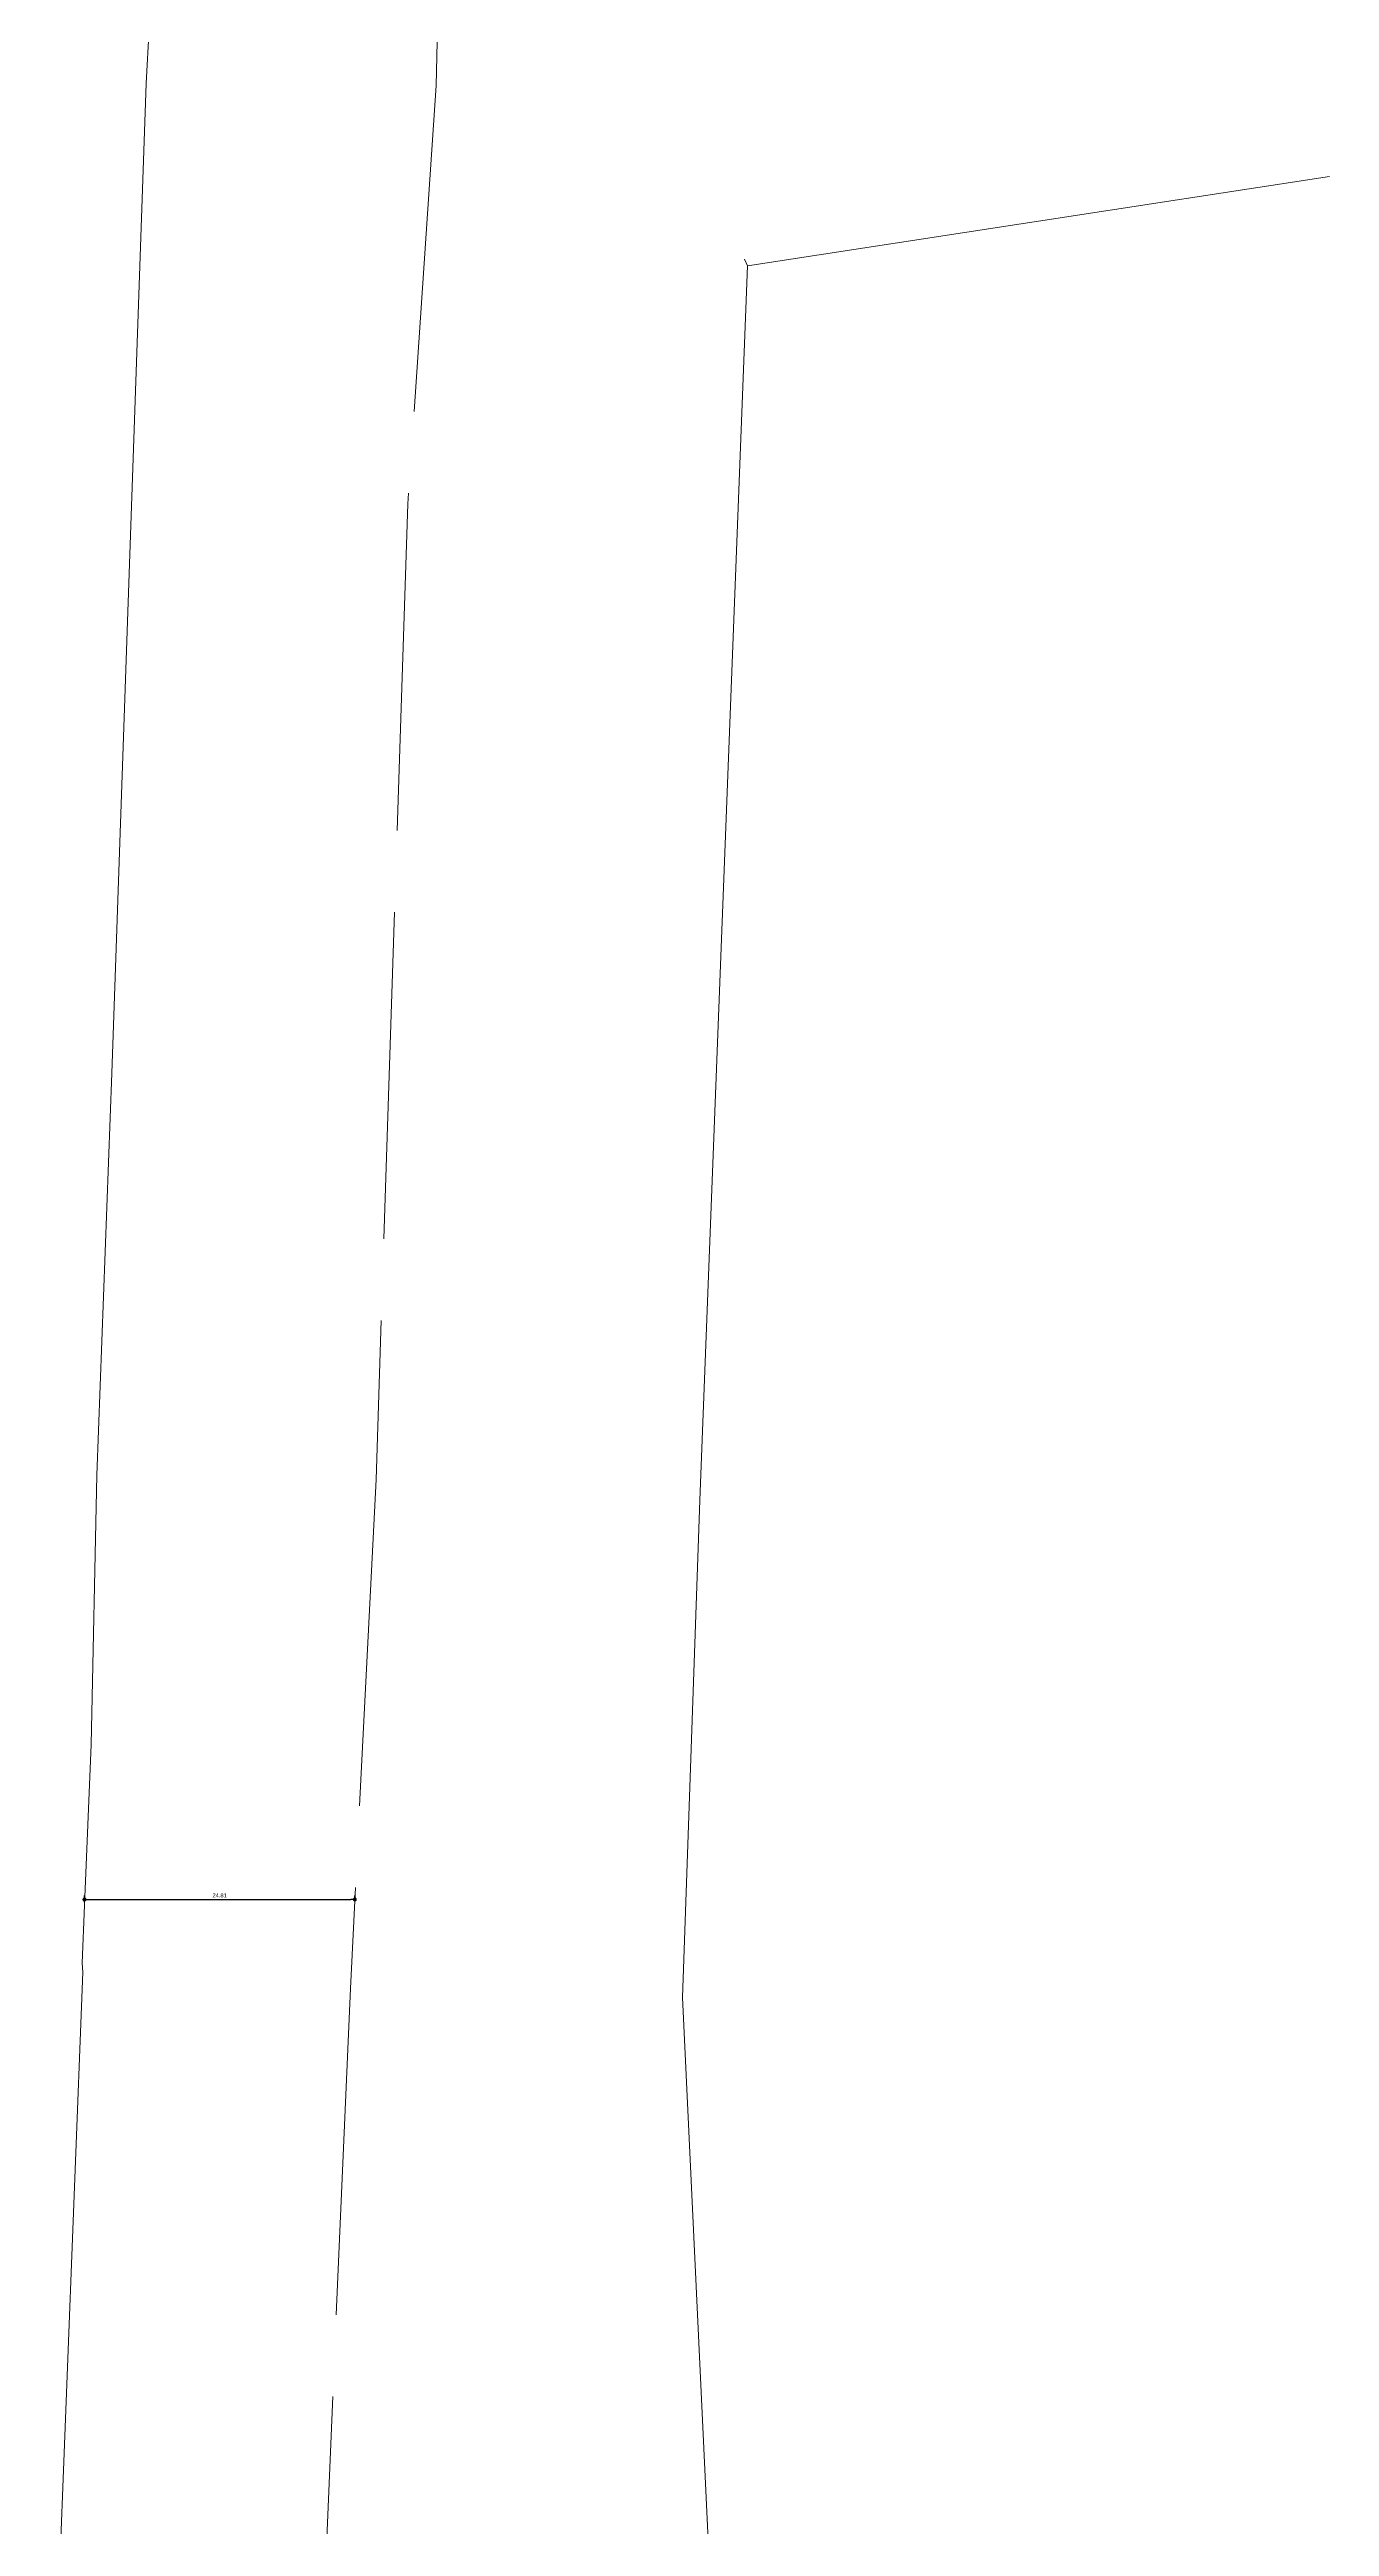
# Model space of a CAD drawing. Header units: millimetres. Extents: x -3245 to 2970, y 1153 to 3965.
# Drawn here: x -3086.9 to -3039.9, y 3555.9 to 3646.8 of the extents above; entities that cross this region are included whole.
import ezdxf

# ---------------------------------------------------------------- set-up
doc = ezdxf.new("R2010")
doc.units = ezdxf.units.MM
doc.linetypes.add('ACAD_ISO02W100', pattern=[15, 12, -3])
doc.layers.add('FONDO_MANAGUA', color=8, linetype='ACAD_ISO02W100')
doc.styles.get("Standard").update_dxf_attribs({"font": 'arial.ttf'})
doc.dimstyles.new('ISO-25-25', dxfattribs={"dimtxt": 0.15, "dimasz": 0.15, "dimexe": 0.15, "dimexo": 0.1, "dimgap": 0.075, "dimtad": 1, "dimtoh": 1, "dimlfac": 2.5, "dimzin": 1, "dimdsep": 46, "dimtxsty": 'Standard', "dimblk": 'DOT', "dimcen": 0.15, "dimclrd": 256, "dimclre": 256, "dimclrt": 3, "dimaunit": 1, "dimadec": 5, "dimazin": 0, "dimtfac": 1, "dimtmove": 1, "dimatfit": 3, "dimfxl": 1, "dimlwd": -1, "dimlwe": -1, "dimarcsym": 0})

# ---------------------------------------------------------------- blocks, each defined once
blk = doc.blocks.new('_Dot')
at = {"color": 0, "linetype": 'ByBlock', "lineweight": -2}
blk.add_line((-0.5, 0), (-1, 0), dxfattribs=at)
at = {"color": 0, "linetype": 'ByBlock', "const_width": 0.5}
blk.add_lwpolyline([(-0.25, 0, 1), (0.25, 0, 1)], format="xyb", close=True, dxfattribs=at)
blk = doc.blocks.new('*D102')
at = {"transparency": 16777216}
for p, q in [((-3085.642, 3578.812), (-3085.642, 3579.064)), ((-3085.492, 3578.914), (-3075.868, 3578.914)), ((-3075.718, 3578.934), (-3075.718, 3579.064))]:
    blk.add_line(p, q, dxfattribs=at)
at = {"layer": 'Defpoints', "color": 0, "lineweight": 9, "transparency": 16777216}
for p in [(-3085.642, 3578.712, 399.17), (-3075.718, 3578.914), (-3075.718, 3578.834)]:
    blk.add_point(p, dxfattribs=at)
at = {"transparency": 16777216, "xscale": 0.15, "yscale": 0.15, "zscale": 0.15, "rotation": 180}
blk.add_blockref('_Dot', (-3085.642, 3578.914), dxfattribs=at)
at = {"transparency": 16777216, "xscale": 0.15, "yscale": 0.15, "zscale": 0.15}
blk.add_blockref('_Dot', (-3075.718, 3578.914), dxfattribs=at)
at = {"color": 3, "lineweight": 9, "transparency": 16777216, "insert": (-3080.68, 3579.065), "char_height": 0.15, "attachment_point": 5}
blk.add_mtext('24.81', dxfattribs=at)

msp = doc.modelspace()

# ---------------------------------------------------------------- linework, layer by layer
at = {"color": 8, "linetype": 'ACAD_ISO02W100', "lineweight": 15}
msp.add_lwpolyline([(-3065.6846, 3841.787), (-3066.5728, 3809.8698), (-3068.0465, 3777.0443), (-3069.8746, 3726.5326), (-3071.2982, 3688.8935), (-3071.8415, 3674.9543), (-3072.2545, 3666.9864), (-3072.7249, 3645.5283), (-3073.7713, 3630.162), (-3074.9323, 3594.3401), (-3075.8797, 3575.6462), (-3077.2493, 3543.8122)], dxfattribs=at)
at = {"layer": 'FONDO_MANAGUA', "color": 1, "linetype": 'ByBlock', "lineweight": 9, "elevation": 399.1703, "flags": 128}
msp.add_lwpolyline([(-3086.9255, 3544.7118), (-3085.7037, 3576.2507), (-3085.7315, 3576.5748), (-3085.6416, 3578.7116), (-3085.3936, 3584.6029), (-3085.1903, 3594.498), (-3084.6376, 3609.2556), (-3083.3824, 3645.5944), (-3083.1601, 3649.6724)], dxfattribs=at)
at = {"layer": 'FONDO_MANAGUA', "color": 1, "linetype": 'ByBlock', "lineweight": 9}
for points, elevation in [([(-3061.2998, 3638.9045), (-3039.9304, 3642.1828)], 410.5485), ([(-3062.0311, 3540.3949), (-3063.6844, 3575.3095), (-3063.0447, 3593.5735), (-3061.2998, 3638.9045), (-3061.414, 3639.1481)], 415.3236)]:
    msp.add_lwpolyline(points, dxfattribs=dict(at, elevation=elevation))

# ---------------------------------------------------------------- dimensions: what is measured, and where the dimension line sits
at = {"color": 1, "lineweight": 9}
dim = msp.add_linear_dim(base=(-3075.7182, 3578.9138), p1=(-3085.6416, 3578.7116, 399.1703), p2=(-3075.7182, 3578.8341), dimstyle='ISO-25-25', override={"dimzin": 0}, dxfattribs=at)
dim.commit()
dim.dimension.update_dxf_attribs({"geometry": '*D102', "text_midpoint": (-3080.6799, 3579.0654)})

doc.saveas('drawing.dxf')
